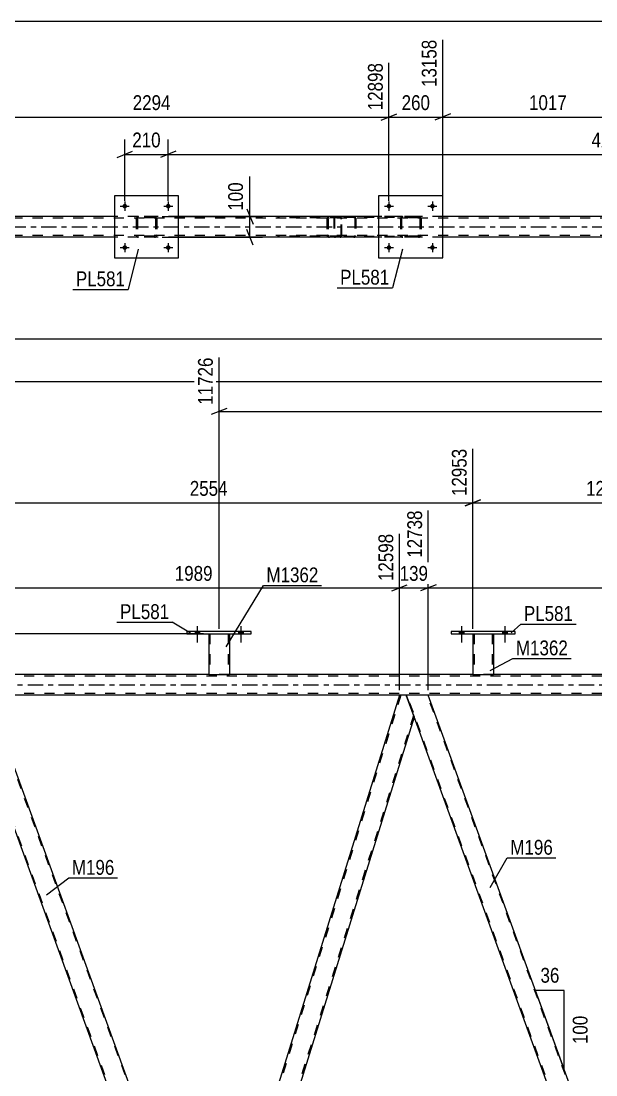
# Model space of a CAD drawing. Header units: millimetres. Extents: x 0 to 1772, y 0 to 560.
# Drawn here: x 1481 to 1592.1, y 351.5 to 555 of the extents above; entities that cross this region are included whole.
import ezdxf

# ---------------------------------------------------------------- set-up
doc = ezdxf.new("R2010")
doc.units = ezdxf.units.MM
doc.linetypes.add('DXK_LINE_DOT2', pattern=[3.9198, 1.9599, -1.9599])
doc.linetypes.add('DXK_LINE_DOT3', pattern=[5.9187, 2.979, -0.9799, 0.9799, -0.9799])
doc.styles.add('Arial Narrow', font='ARIALN.TTF', dxfattribs={"height": 0.2})

# ---------------------------------------------------------------- blocks, each defined once
blk = doc.blocks.new('Part-814276686-2719 - 2520')
at = {"color": 7, "linetype": 'DXK_LINE_DOT2'}
for p, q in [((1541.46, 517.09), (1541.44, 516.96)), ((1541.61, 516.96), (1541.62, 517.03)), ((1541.62, 517.03), (1541.66, 517.08)), ((1541.78, 517.28), (1541.65, 517.26)), ((1541.66, 517.08), (1541.71, 517.11)), ((1541.71, 517.11), (1541.78, 517.12)), ((1557.11, 517.28), (1541.78, 517.28)), ((1557.11, 517.12), (1541.78, 517.12)), ((1545.48, 517.26), (1545.35, 517.28)), ((1545.35, 517.12), (1545.42, 517.11)), ((1545.42, 517.11), (1545.44, 517.1)), ((1545.44, 517.1), (1545.47, 517.08)), ((1545.47, 517.08), (1545.51, 517.03)), ((1545.51, 517.03), (1545.52, 516.96)), ((1545.69, 516.96), (1545.67, 517.09)), ((1541.44, 516.96), (1541.44, 513.6)), ((1541.61, 516.96), (1541.61, 513.6)), ((1545.52, 516.96), (1545.52, 513.6)), ((1545.69, 516.96), (1545.69, 513.6)), ((1541.44, 513.6), (1541.46, 513.48)), ((1541.62, 513.54), (1541.61, 513.6)), ((1541.66, 513.49), (1541.62, 513.54)), ((1541.65, 513.31), (1541.78, 513.28)), ((1541.66, 513.49), (1541.69, 513.47)), ((1541.69, 513.47), (1541.71, 513.46)), ((1541.71, 513.46), (1541.78, 513.44)), ((1557.11, 513.44), (1541.78, 513.44)), ((1557.11, 513.28), (1541.78, 513.28)), ((1545.42, 513.46), (1545.35, 513.44)), ((1545.35, 513.28), (1545.48, 513.31)), ((1545.47, 513.49), (1545.42, 513.46)), ((1545.51, 513.54), (1545.47, 513.49)), ((1545.52, 513.6), (1545.51, 513.54)), ((1545.67, 513.48), (1545.69, 513.6))]:
    blk.add_line(p, q, dxfattribs=at)
for centre, start, end in [((1541.76, 516.95), 110.7583, 155.68), ((1545.37, 516.95), 24.32, 69.2417), ((1541.76, 513.62), 204.32, 249.2417), ((1545.37, 513.62), 290.7583, 335.68)]:
    blk.add_arc(centre, 0.331, start, end, dxfattribs=at)
blk = doc.blocks.new('Part-814276686-2701 - 2520')
at = {"color": 2, "linetype": 'Continuous'}
for p, q in [((1562.52, 521.28), (1550.12, 521.28)), ((1550.12, 521.28), (1550.12, 509.28)), ((1562.52, 509.28), (1562.52, 521.28)), ((1550.12, 509.28), (1562.52, 509.28))]:
    blk.add_line(p, q, dxfattribs=at)
blk = doc.blocks.new('Part-814276686-2567 - 2520')
at = {"color": 7, "linetype": 'DXK_LINE_DOT2'}
for p, q in [((1503.53, 517.25), (1503.72, 517.28)), ((1503.72, 517.28), (1503.53, 517.25)), ((1503.55, 516.97), (1503.62, 517.03)), ((1503.62, 517.03), (1503.72, 517.04)), ((1506.76, 517.28), (1503.72, 517.28)), ((1506.76, 517.04), (1503.72, 517.04)), ((1506.76, 517.28), (1506.94, 517.25)), ((1506.94, 517.25), (1506.76, 517.28)), ((1506.76, 517.04), (1506.85, 517.03)), ((1506.85, 517.03), (1506.93, 516.97)), ((1503.24, 516.8), (1503.27, 516.99)), ((1503.27, 516.99), (1503.24, 516.8)), ((1503.24, 516.8), (1503.24, 513.76)), ((1503.48, 516.8), (1503.49, 516.9)), ((1503.48, 516.8), (1503.48, 513.76)), ((1503.49, 516.9), (1503.55, 516.97)), ((1506.93, 516.97), (1506.98, 516.9)), ((1506.98, 516.9), (1507, 516.8)), ((1507, 516.8), (1507, 513.76)), ((1507.2, 516.99), (1507.24, 516.8)), ((1507.24, 516.8), (1507.2, 516.99)), ((1507.24, 516.8), (1507.24, 513.76)), ((1503.27, 513.58), (1503.24, 513.76)), ((1503.24, 513.76), (1503.27, 513.58)), ((1503.49, 513.67), (1503.48, 513.76)), ((1503.55, 513.59), (1503.49, 513.67)), ((1503.72, 513.28), (1503.53, 513.32)), ((1503.53, 513.32), (1503.72, 513.28)), ((1503.62, 513.54), (1503.55, 513.59)), ((1503.72, 513.52), (1503.62, 513.54)), ((1506.76, 513.52), (1503.72, 513.52)), ((1506.76, 513.28), (1503.72, 513.28)), ((1506.85, 513.54), (1506.76, 513.52)), ((1506.94, 513.32), (1506.76, 513.28)), ((1506.76, 513.28), (1506.94, 513.32)), ((1506.93, 513.59), (1506.85, 513.54)), ((1506.98, 513.67), (1506.93, 513.59)), ((1507, 513.76), (1506.98, 513.67)), ((1507.24, 513.76), (1507.2, 513.58)), ((1507.2, 513.58), (1507.24, 513.76))]:
    blk.add_line(p, q, dxfattribs=at)
for centre, start, end in [((1503.72, 516.8), 112.5, 157.5), ((1503.72, 516.8), 112.5, 157.5), ((1506.76, 516.8), 22.5, 67.5), ((1506.76, 516.8), 22.5, 67.5), ((1503.72, 513.76), 202.5, 247.5), ((1503.72, 513.76), 202.5, 247.5), ((1506.76, 513.76), 292.5, 337.5), ((1506.76, 513.76), 292.5, 337.5)]:
    blk.add_arc(centre, 0.48, start, end, dxfattribs=at)
blk = doc.blocks.new('Bolt-814276686-2568 - 2520')
at = {"linetype": 'Continuous'}
for points in [[(1501.48, 519.29, -1), (1500.6, 519.29, -1)], [(1509.88, 519.29, -1), (1509, 519.29, -1)]]:
    blk.add_hatch(color=1, dxfattribs=at).paths.add_polyline_path(points)
at = {"color": 1, "linetype": 'Continuous'}
for p, q in [((1500.16, 519.29), (1501.92, 519.29)), ((1501.04, 520.17), (1501.04, 518.41)), ((1508.56, 519.29), (1510.32, 519.29)), ((1509.44, 520.17), (1509.44, 518.41))]:
    blk.add_line(p, q, dxfattribs=at)
blk = doc.blocks.new('Part-814276686-2709 - 2520')
at = {"color": 7, "linetype": 'DXK_LINE_DOT2'}
for p, q in [((1542.71, 517.28), (1530.56, 517.28)), ((1542.71, 517.04), (1530.56, 517.04)), ((1540.62, 517.28), (1540.43, 517.25)), ((1540.44, 516.97), (1540.52, 517.03)), ((1540.52, 517.03), (1540.62, 517.04)), ((1541.44, 517.04), (1541.44, 517.28)), ((1542.82, 517.25), (1542.71, 517.28)), ((1542.71, 517.04), (1542.76, 517.03)), ((1542.76, 517.03), (1542.81, 516.97)), ((1542.9, 517.14), (1542.82, 517.25)), ((1542.96, 516.99), (1542.9, 517.14)), ((1540.14, 516.89), (1540.12, 516.8)), ((1540.12, 516.8), (1540.12, 513.76)), ((1540.16, 516.99), (1540.14, 516.89)), ((1540.37, 516.8), (1540.39, 516.9)), ((1540.37, 516.8), (1540.37, 513.76)), ((1540.39, 516.9), (1540.44, 516.97)), ((1542.81, 516.97), (1542.84, 516.9)), ((1542.84, 516.9), (1542.85, 516.8)), ((1542.85, 513.76), (1542.85, 516.8)), ((1542.98, 516.8), (1542.96, 516.99)), ((1542.98, 513.76), (1542.98, 516.8)), ((1542.71, 513.52), (1530.56, 513.52)), ((1542.71, 513.28), (1530.56, 513.28)), ((1540.12, 513.76), (1540.14, 513.68)), ((1540.14, 513.68), (1540.16, 513.58)), ((1540.39, 513.67), (1540.37, 513.76)), ((1540.44, 513.59), (1540.39, 513.67)), ((1540.43, 513.32), (1540.62, 513.28)), ((1540.52, 513.54), (1540.44, 513.59)), ((1540.62, 513.52), (1540.52, 513.54)), ((1541.44, 513.28), (1541.44, 513.52)), ((1542.76, 513.54), (1542.71, 513.52)), ((1542.71, 513.28), (1542.82, 513.32)), ((1542.81, 513.59), (1542.76, 513.54)), ((1542.84, 513.67), (1542.81, 513.59)), ((1542.82, 513.32), (1542.9, 513.43)), ((1542.85, 513.76), (1542.84, 513.67)), ((1542.9, 513.43), (1542.92, 513.46)), ((1542.92, 513.46), (1542.96, 513.58)), ((1542.96, 513.58), (1542.98, 513.76))]:
    blk.add_line(p, q, dxfattribs=at)
for centre, start, end in [((1540.61, 516.79), 111.1941, 156.1506), ((1540.61, 513.78), 203.8494, 248.8059)]:
    blk.add_arc(centre, 0.492, start, end, dxfattribs=at)
blk = doc.blocks.new('Bolt-814276686-2647 - 2520')
at = {"linetype": 'Continuous'}
for points in [[(1501.48, 511.29, -1), (1500.6, 511.29, -1)], [(1509.88, 511.29, -1), (1509, 511.29, -1)]]:
    blk.add_hatch(color=1, dxfattribs=at).paths.add_polyline_path(points)
at = {"color": 1, "linetype": 'Continuous'}
for p, q in [((1500.16, 511.29), (1501.92, 511.29)), ((1501.04, 512.17), (1501.04, 510.41)), ((1508.56, 511.29), (1510.32, 511.29)), ((1509.44, 512.17), (1509.44, 510.41))]:
    blk.add_line(p, q, dxfattribs=at)
blk = doc.blocks.new('Part-814276686-2590 - 2520')
at = {"color": 2, "linetype": 'Continuous'}
for p, q in [((1499.04, 517.28), (1460.36, 517.28)), ((1550.12, 517.28), (1511.44, 517.28)), ((1601.2, 517.28), (1562.52, 517.28)), ((1499.04, 513.28), (1460.36, 513.28)), ((1550.12, 513.28), (1511.44, 513.28)), ((1601.2, 513.28), (1562.52, 513.28))]:
    blk.add_line(p, q, dxfattribs=at)
at = {"color": 7, "linetype": 'DXK_LINE_DOT2'}
for p, q in [((1511.44, 517.28), (1499.04, 517.28)), ((1562.52, 517.28), (1550.12, 517.28)), ((1685.1, 516.96), (1082.39, 516.96)), ((1685.1, 513.6), (1082.39, 513.6)), ((1511.44, 513.28), (1499.04, 513.28)), ((1562.52, 513.28), (1550.12, 513.28))]:
    blk.add_line(p, q, dxfattribs=at)
at = {"color": 7, "linetype": 'DXK_LINE_DOT3'}
blk.add_line((1082.39, 515.28), (1685.1, 515.28), dxfattribs=at)
blk = doc.blocks.new('Part-814276686-2652 - 2520')
at = {"color": 2, "linetype": 'Continuous'}
for p, q in [((1511.44, 521.28), (1499.04, 521.28)), ((1499.04, 521.28), (1499.04, 509.28)), ((1511.44, 509.28), (1511.44, 521.28)), ((1499.04, 509.28), (1511.44, 509.28))]:
    blk.add_line(p, q, dxfattribs=at)
blk = doc.blocks.new('Part-814276686-2783 - 2520')
at = {"color": 7, "linetype": 'DXK_LINE_DOT2'}
for p, q in [((1554.61, 517.25), (1554.8, 517.28)), ((1554.8, 517.28), (1554.61, 517.25)), ((1554.63, 516.97), (1554.7, 517.03)), ((1554.7, 517.03), (1554.8, 517.04)), ((1557.84, 517.28), (1554.8, 517.28)), ((1557.84, 517.04), (1554.8, 517.04)), ((1557.84, 517.28), (1558.02, 517.25)), ((1558.02, 517.25), (1557.84, 517.28)), ((1557.84, 517.04), (1557.93, 517.03)), ((1557.93, 517.03), (1558.01, 516.97)), ((1554.32, 516.8), (1554.35, 516.99)), ((1554.35, 516.99), (1554.32, 516.8)), ((1554.32, 516.8), (1554.32, 513.76)), ((1554.56, 516.8), (1554.57, 516.9)), ((1554.56, 516.8), (1554.56, 513.76)), ((1554.57, 516.9), (1554.63, 516.97)), ((1558.01, 516.97), (1558.06, 516.9)), ((1558.06, 516.9), (1558.08, 516.8)), ((1558.08, 516.8), (1558.08, 513.76)), ((1558.28, 516.99), (1558.32, 516.8)), ((1558.32, 516.8), (1558.28, 516.99)), ((1558.32, 516.8), (1558.32, 513.76)), ((1554.35, 513.58), (1554.32, 513.76)), ((1554.32, 513.76), (1554.35, 513.58)), ((1554.57, 513.67), (1554.56, 513.76)), ((1554.63, 513.59), (1554.57, 513.67)), ((1554.8, 513.28), (1554.61, 513.32)), ((1554.61, 513.32), (1554.8, 513.28)), ((1554.7, 513.54), (1554.63, 513.59)), ((1554.8, 513.52), (1554.7, 513.54)), ((1557.84, 513.52), (1554.8, 513.52)), ((1557.84, 513.28), (1554.8, 513.28)), ((1557.93, 513.54), (1557.84, 513.52)), ((1558.02, 513.32), (1557.84, 513.28)), ((1557.84, 513.28), (1558.02, 513.32)), ((1558.01, 513.59), (1557.93, 513.54)), ((1558.06, 513.67), (1558.01, 513.59)), ((1558.08, 513.76), (1558.06, 513.67)), ((1558.32, 513.76), (1558.28, 513.58)), ((1558.28, 513.58), (1558.32, 513.76))]:
    blk.add_line(p, q, dxfattribs=at)
at = {"color": 7, "linetype": 'DXK_LINE_DOT3'}
blk.add_line((1556.32, 515.28), (1556.32, 515.28), dxfattribs=at)
at = {"color": 7, "linetype": 'DXK_LINE_DOT2'}
for centre, start, end in [((1554.8, 516.8), 112.5, 157.5), ((1554.8, 516.8), 112.5, 157.5), ((1557.84, 516.8), 22.5, 67.5), ((1557.84, 516.8), 22.5, 67.5), ((1554.8, 513.76), 202.5, 247.5), ((1554.8, 513.76), 202.5, 247.5), ((1557.84, 513.76), 292.5, 337.5), ((1557.84, 513.76), 292.5, 337.5)]:
    blk.add_arc(centre, 0.48, start, end, dxfattribs=at)
blk = doc.blocks.new('Bolt-814276686-2798 - 2520')
at = {"linetype": 'Continuous'}
for points in [[(1552.56, 511.29, -1), (1551.68, 511.29, -1)], [(1560.96, 511.29, -1), (1560.08, 511.29, -1)]]:
    blk.add_hatch(color=1, dxfattribs=at).paths.add_polyline_path(points)
at = {"color": 1, "linetype": 'Continuous'}
for p, q in [((1551.24, 511.29), (1553, 511.29)), ((1552.12, 512.17), (1552.12, 510.41)), ((1559.64, 511.29), (1561.4, 511.29)), ((1560.52, 512.17), (1560.52, 510.41))]:
    blk.add_line(p, q, dxfattribs=at)
blk = doc.blocks.new('Bolt-814276686-2799 - 2520')
at = {"linetype": 'Continuous'}
for points in [[(1552.56, 519.29, -1), (1551.68, 519.29, -1)], [(1560.96, 519.29, -1), (1560.08, 519.29, -1)]]:
    blk.add_hatch(color=1, dxfattribs=at).paths.add_polyline_path(points)
at = {"color": 1, "linetype": 'Continuous'}
for p, q in [((1551.24, 519.29), (1553, 519.29)), ((1552.12, 520.17), (1552.12, 518.41)), ((1559.64, 519.29), (1561.4, 519.29)), ((1560.52, 520.17), (1560.52, 518.41))]:
    blk.add_line(p, q, dxfattribs=at)
blk = doc.blocks.new('Part-814276686-3534 - 3518')
at = {"color": 2, "linetype": 'Continuous'}
for p, q in [((1517.26, 436.66), (1517.26, 428.82)), ((1521.26, 436.66), (1521.26, 428.82)), ((1517.26, 428.82), (1521.26, 428.82))]:
    blk.add_line(p, q, dxfattribs=at)
at = {"color": 7, "linetype": 'DXK_LINE_DOT2'}
for p, q in [((1517.26, 436.66), (1521.26, 436.66)), ((1517.26, 436.66), (1517.26, 436.66)), ((1517.26, 436.66), (1517.26, 436.66)), ((1517.5, 436.66), (1517.5, 428.82)), ((1521.02, 436.66), (1521.02, 428.82)), ((1521.26, 436.66), (1521.26, 436.66)), ((1521.26, 436.66), (1521.26, 436.66)), ((1520.97, 428.82), (1521.01, 428.82)), ((1520.97, 428.82), (1521.01, 428.82)), ((1521.01, 428.82), (1521.02, 428.82)), ((1521.01, 428.82), (1521.02, 428.82))]:
    blk.add_line(p, q, dxfattribs=at)
blk = doc.blocks.new('Bolt-814276686-3535 - 3518')
at = {"linetype": 'Continuous'}
for points in [[(1514.62, 436.66), (1515.5, 436.66), (1515.5, 437.14), (1514.62, 437.14)], [(1523.02, 436.66), (1523.9, 436.66), (1523.9, 437.14), (1523.02, 437.14)]]:
    blk.add_hatch(color=1, dxfattribs=at).paths.add_polyline_path(points)
at = {"color": 1, "linetype": 'Continuous'}
for p, q in [((1515.06, 438.14), (1515.06, 435.02)), ((1523.46, 438.14), (1523.46, 435.02)), ((1514.62, 437.14), (1514.62, 436.66)), ((1515.5, 437.14), (1515.5, 436.66)), ((1523.02, 437.14), (1523.02, 436.66)), ((1523.9, 437.14), (1523.9, 436.66))]:
    blk.add_line(p, q, dxfattribs=at)
blk = doc.blocks.new('Bolt-814276686-3536 - 3518')
at = {"linetype": 'Continuous'}
for points in [[(1514.62, 436.66), (1515.5, 436.66), (1515.5, 437.14), (1514.62, 437.14)], [(1523.02, 436.66), (1523.9, 436.66), (1523.9, 437.14), (1523.02, 437.14)]]:
    blk.add_hatch(color=1, dxfattribs=at).paths.add_polyline_path(points)
at = {"color": 1, "linetype": 'Continuous'}
for p, q in [((1515.06, 438.14), (1515.06, 435.02)), ((1523.46, 438.14), (1523.46, 435.02)), ((1514.62, 437.14), (1514.62, 436.66)), ((1515.5, 437.14), (1515.5, 436.66)), ((1523.02, 437.14), (1523.02, 436.66)), ((1523.9, 437.14), (1523.9, 436.66))]:
    blk.add_line(p, q, dxfattribs=at)
blk = doc.blocks.new('Part-814276686-3541 - 3518')
at = {"color": 2, "linetype": 'Continuous'}
for p, q in [((1513.06, 437.14), (1513.06, 436.66)), ((1525.46, 437.14), (1513.06, 437.14)), ((1513.06, 436.66), (1525.46, 436.66)), ((1525.46, 436.66), (1525.46, 437.14))]:
    blk.add_line(p, q, dxfattribs=at)
blk = doc.blocks.new('Part-814276686-3721 - 3518')
at = {"color": 7, "linetype": 'DXK_LINE_DOT2'}
for p, q in [((1699.12, 428.5), (1050.21, 428.5)), ((1521.26, 428.82), (1517.26, 428.82)), ((1572.34, 428.82), (1568.34, 428.82)), ((1699.12, 425.14), (1050.21, 425.14)), ((1559.72, 424.82), (1554.15, 424.82))]:
    blk.add_line(p, q, dxfattribs=at)
at = {"color": 2, "linetype": 'Continuous'}
for p, q in [((1517.26, 428.82), (1470.18, 428.82)), ((1568.34, 428.82), (1521.26, 428.82)), ((1619.43, 428.82), (1572.34, 428.82)), ((1554.15, 424.82), (1474.59, 424.82)), ((1639.28, 424.82), (1559.72, 424.82))]:
    blk.add_line(p, q, dxfattribs=at)
at = {"color": 7, "linetype": 'DXK_LINE_DOT3'}
blk.add_line((1050.21, 426.82), (1699.12, 426.82), dxfattribs=at)
blk = doc.blocks.new('Part-814276686-3742 - 3518')
at = {"color": 2, "linetype": 'Continuous'}
for p, q in [((1474.59, 424.82), (1470.33, 424.82)), ((1517.46, 307.02), (1474.59, 424.82)), ((1514.45, 303.6), (1471.86, 420.62))]:
    blk.add_line(p, q, dxfattribs=at)
at = {"color": 7, "linetype": 'DXK_LINE_DOT2'}
for p, q in [((1470.33, 424.82), (1471.86, 420.62)), ((1514.62, 303.6), (1470.5, 424.82)), ((1518.54, 303.6), (1474.42, 424.82)), ((1518.71, 303.6), (1517.46, 307.02)), ((1514.45, 303.6), (1518.71, 303.6))]:
    blk.add_line(p, q, dxfattribs=at)
blk = doc.blocks.new('Part-814276686-3882 - 3518')
at = {"color": 2, "linetype": 'Continuous'}
for p, q in [((1568.34, 436.66), (1568.34, 428.82)), ((1572.34, 436.66), (1572.34, 428.82)), ((1568.34, 428.82), (1572.34, 428.82))]:
    blk.add_line(p, q, dxfattribs=at)
at = {"color": 7, "linetype": 'DXK_LINE_DOT2'}
for p, q in [((1568.34, 436.66), (1572.34, 436.66)), ((1568.34, 436.66), (1568.34, 436.66)), ((1568.34, 436.66), (1568.34, 436.66)), ((1568.58, 436.66), (1568.58, 428.82)), ((1572.1, 436.66), (1572.1, 428.82)), ((1572.34, 436.66), (1572.34, 436.66)), ((1572.34, 436.66), (1572.34, 436.66)), ((1572.05, 428.82), (1572.09, 428.82)), ((1572.05, 428.82), (1572.09, 428.82)), ((1572.09, 428.82), (1572.1, 428.82)), ((1572.09, 428.82), (1572.1, 428.82))]:
    blk.add_line(p, q, dxfattribs=at)
blk = doc.blocks.new('Part-814276686-3801 - 3518')
at = {"color": 2, "linetype": 'Continuous'}
for p, q in [((1554.15, 424.82), (1517.44, 307.07)), ((1555.46, 424.82), (1554.15, 424.82)), ((1556.99, 420.62), (1555.46, 424.82)), ((1557.01, 420.57), (1520.55, 303.6)), ((1518.71, 303.6), (1517.46, 307.02))]:
    blk.add_line(p, q, dxfattribs=at)
at = {"color": 7, "linetype": 'DXK_LINE_DOT2'}
for p, q in [((1554.4, 424.82), (1517.58, 306.7)), ((1556.88, 420.94), (1520.3, 303.6)), ((1557.01, 420.57), (1556.99, 420.62)), ((1557.01, 420.57), (1556.99, 420.62)), ((1517.44, 307.07), (1517.46, 307.02)), ((1520.55, 303.6), (1518.71, 303.6))]:
    blk.add_line(p, q, dxfattribs=at)
blk = doc.blocks.new('Part-814276686-3827 - 3518')
at = {"color": 2, "linetype": 'Continuous'}
for p, q in [((1559.72, 424.82), (1555.46, 424.82)), ((1602.09, 308.42), (1559.72, 424.82)), ((1597.83, 308.42), (1556.99, 420.62))]:
    blk.add_line(p, q, dxfattribs=at)
at = {"color": 7, "linetype": 'DXK_LINE_DOT2'}
for p, q in [((1555.46, 424.82), (1556.99, 420.62)), ((1599.76, 303.6), (1555.63, 424.82)), ((1603.67, 303.6), (1559.55, 424.82)), ((1599.58, 303.6), (1597.83, 308.42)), ((1603.84, 303.6), (1602.09, 308.42)), ((1603.84, 303.6), (1599.58, 303.6))]:
    blk.add_line(p, q, dxfattribs=at)
blk = doc.blocks.new('Part-814276686-3937 - 3518')
at = {"color": 2, "linetype": 'Continuous'}
for p, q in [((1564.14, 437.14), (1564.14, 436.66)), ((1576.54, 437.14), (1564.14, 437.14)), ((1564.14, 436.66), (1576.54, 436.66)), ((1576.54, 436.66), (1576.54, 437.14))]:
    blk.add_line(p, q, dxfattribs=at)
blk = doc.blocks.new('Bolt-814276686-3972 - 3518')
at = {"linetype": 'Continuous'}
for points in [[(1565.7, 436.66), (1566.58, 436.66), (1566.58, 437.14), (1565.7, 437.14)], [(1574.1, 436.66), (1574.98, 436.66), (1574.98, 437.14), (1574.1, 437.14)]]:
    blk.add_hatch(color=1, dxfattribs=at).paths.add_polyline_path(points)
at = {"color": 1, "linetype": 'Continuous'}
for p, q in [((1566.14, 438.14), (1566.14, 435.02)), ((1574.54, 438.14), (1574.54, 435.02)), ((1565.7, 437.14), (1565.7, 436.66)), ((1566.58, 437.14), (1566.58, 436.66)), ((1574.1, 437.14), (1574.1, 436.66)), ((1574.98, 437.14), (1574.98, 436.66))]:
    blk.add_line(p, q, dxfattribs=at)
blk = doc.blocks.new('Bolt-814276686-3973 - 3518')
at = {"linetype": 'Continuous'}
for points in [[(1565.7, 436.66), (1566.58, 436.66), (1566.58, 437.14), (1565.7, 437.14)], [(1574.1, 436.66), (1574.98, 436.66), (1574.98, 437.14), (1574.1, 437.14)]]:
    blk.add_hatch(color=1, dxfattribs=at).paths.add_polyline_path(points)
at = {"color": 1, "linetype": 'Continuous'}
for p, q in [((1566.14, 438.14), (1566.14, 435.02)), ((1574.54, 438.14), (1574.54, 435.02)), ((1565.7, 437.14), (1565.7, 436.66)), ((1566.58, 437.14), (1566.58, 436.66)), ((1574.1, 437.14), (1574.1, 436.66)), ((1574.98, 437.14), (1574.98, 436.66))]:
    blk.add_line(p, q, dxfattribs=at)
blk = doc.blocks.new('StraightDimension-814276686-3383 - 2520')
at = {"color": 7, "linetype": 'Continuous'}
blk.add_line((1058.12, 555.04), (1685.74, 555.04), dxfattribs=at)
blk = doc.blocks.new('StraightDimension-814276686-2837 - 2520')
at = {"color": 7, "linetype": 'Continuous'}
blk.add_line((1058.76, 485.39), (1685.1, 485.39), dxfattribs=at)
blk = doc.blocks.new('StraightDimension-814276686-3151 - 2520')
at = {"color": 7, "linetype": 'Continuous'}
for p, q in [((1460.36, 518.28), (1460.36, 551.44)), ((1552.12, 520.29), (1552.12, 546.94)), ((1461.86, 537.1), (1458.86, 535.9)), ((1460.36, 536.5), (1552.12, 536.5)), ((1550.62, 535.9), (1553.62, 537.1))]:
    blk.add_line(p, q, dxfattribs=at)
at = {"color": 0, "linetype": 'Continuous'}
blk.add_wipeout([(1551.52, 547.54), (1547.32, 547.54), (1547.32, 537.2), (1551.52, 537.2)], dxfattribs=at)
at = {"color": 0}
blk.add_wipeout([(1510.49, 537.25), (1510.49, 541.45), (1501.98, 541.45), (1501.98, 537.25)], dxfattribs=at)
at = {"color": 3, "linetype": 'Continuous', "style": 'Arial Narrow'}
blk.add_text('12898', height=2.863, rotation=90.0002, dxfattribs=at).set_placement((1550.92, 537.8))
at = {"color": 3, "style": 'Arial Narrow'}
blk.add_text('2294', height=2.863, dxfattribs=at).set_placement((1502.58, 537.85))
blk = doc.blocks.new('StraightDimension-814276686-3169 - 2520')
at = {"color": 7, "linetype": 'Continuous'}
for p, q in [((1562.52, 518.28), (1562.52, 551.44)), ((1552.12, 520.29), (1552.12, 546.94)), ((1550.62, 535.9), (1553.62, 537.1)), ((1552.12, 536.5), (1562.52, 536.5)), ((1564.02, 537.1), (1561.02, 535.9))]:
    blk.add_line(p, q, dxfattribs=at)
at = {"color": 0}
blk.add_wipeout([(1560.66, 537.25), (1560.66, 541.45), (1553.97, 541.45), (1553.97, 537.25)], dxfattribs=at)
at = {"color": 0, "linetype": 'Continuous'}
blk.add_wipeout([(1561.92, 552.04), (1557.72, 552.04), (1557.72, 541.7), (1561.92, 541.7)], dxfattribs=at)
at = {"color": 3, "linetype": 'Continuous', "style": 'Arial Narrow'}
blk.add_text('13158', height=2.863, rotation=90.0002, dxfattribs=at).set_placement((1561.32, 542.3))
at = {"color": 3, "style": 'Arial Narrow'}
blk.add_text('260', height=2.863, dxfattribs=at).set_placement((1554.57, 537.85))
blk = doc.blocks.new('StraightDimension-814276686-3187 - 2520')
at = {"color": 7, "linetype": 'Continuous'}
for p, q in [((1562.52, 518.28), (1562.52, 551.44)), ((1603.2, 520.29), (1603.2, 546.94)), ((1564.02, 537.1), (1561.02, 535.9)), ((1562.52, 536.5), (1603.2, 536.5)), ((1601.7, 535.9), (1604.7, 537.1))]:
    blk.add_line(p, q, dxfattribs=at)
at = {"color": 0, "linetype": 'Continuous'}
blk.add_wipeout([(1602.6, 547.54), (1598.4, 547.54), (1598.4, 537.2), (1602.6, 537.2)], dxfattribs=at)
at = {"color": 0}
blk.add_wipeout([(1587.11, 537.25), (1587.11, 541.45), (1578.6, 541.45), (1578.6, 537.25)], dxfattribs=at)
at = {"color": 3, "linetype": 'Continuous', "style": 'Arial Narrow'}
blk.add_text('14175', height=2.863, rotation=90.0002, dxfattribs=at).set_placement((1602, 537.8))
at = {"color": 3, "style": 'Arial Narrow'}
blk.add_text('1017', height=2.863, dxfattribs=at).set_placement((1579.2, 537.85))
blk = doc.blocks.new('StraightDimension-814276686-3378 - 2520')
at = {"color": 7, "linetype": 'Continuous'}
blk.add_line((1119.78, 493.68), (1685.1, 493.68), dxfattribs=at)
blk = doc.blocks.new('StraightDimension-814276686-3495 - 2520')
at = {"color": 7, "linetype": 'Continuous'}
for p, q in [((1508.24, 517.28), (1527.64, 517.28)), ((1524.64, 518.78), (1525.84, 515.78)), ((1525.24, 513.28), (1525.24, 517.28)), ((1508.24, 513.28), (1527.64, 513.28)), ((1525.84, 511.78), (1524.64, 514.78))]:
    blk.add_line(p, q, dxfattribs=at)
at = {"color": 0}
blk.add_wipeout([(1524.49, 524.49), (1520.29, 524.49), (1520.29, 517.81), (1524.49, 517.81)], dxfattribs=at)
at = {"color": 7, "linetype": 'Continuous'}
blk.add_line((1525.24, 517.28), (1525.24, 525.02), dxfattribs=at)
blk.add_line((1525.24, 517.28), (1525.24, 525.02), dxfattribs=at)
at = {"color": 3, "style": 'Arial Narrow'}
blk.add_text('100', height=2.863, rotation=90.0002, dxfattribs=at).set_placement((1523.89, 518.41))
blk = doc.blocks.new('StraightDimension-814276686-8003 - 2520')
at = {"color": 7, "linetype": 'Continuous'}
for p, q in [((1509.44, 520.29), (1509.44, 532.14)), ((1680.45, 518.28), (1680.45, 532.14)), ((1510.94, 529.89), (1507.94, 528.69)), ((1509.44, 529.29), (1680.45, 529.29)), ((1678.95, 528.69), (1681.95, 529.89))]:
    blk.add_line(p, q, dxfattribs=at)
at = {"color": 0}
blk.add_wipeout([(1599.2, 530.04), (1599.2, 534.24), (1590.69, 534.24), (1590.69, 530.04)], dxfattribs=at)
at = {"color": 3, "style": 'Arial Narrow'}
blk.add_text('4275', height=2.863, dxfattribs=at).set_placement((1591.29, 530.64))
blk = doc.blocks.new('StraightDimension-814276686-8004 - 2520')
at = {"color": 7, "linetype": 'Continuous'}
for p, q in [((1501.04, 520.29), (1501.04, 532.14)), ((1509.44, 520.29), (1509.44, 532.14)), ((1499.54, 528.69), (1502.54, 529.89)), ((1501.04, 529.29), (1509.44, 529.29)), ((1510.94, 529.89), (1507.94, 528.69))]:
    blk.add_line(p, q, dxfattribs=at)
at = {"color": 0}
blk.add_wipeout([(1508.58, 530.04), (1508.58, 534.24), (1501.89, 534.24), (1501.89, 530.04)], dxfattribs=at)
at = {"color": 3, "style": 'Arial Narrow'}
blk.add_text('210', height=2.863, dxfattribs=at).set_placement((1502.49, 530.64))
blk = doc.blocks.new('StraightDimension-814276686-4291 - 3518')
at = {"color": 7, "linetype": 'Continuous'}
for p, q in [((1559.72, 425.82), (1559.72, 460.51)), ((1639.28, 425.82), (1639.28, 456.01)), ((1561.22, 446.17), (1558.22, 444.97)), ((1637.78, 444.97), (1640.78, 446.17)), ((1559.72, 445.57), (1639.28, 445.57))]:
    blk.add_line(p, q, dxfattribs=at)
at = {"color": 0, "linetype": 'Continuous'}
blk.add_wipeout([(1638.68, 456.61), (1634.48, 456.61), (1634.48, 446.27), (1638.68, 446.27)], dxfattribs=at)
at = {"color": 0}
blk.add_wipeout([(1603.76, 446.32), (1603.76, 450.52), (1595.24, 450.52), (1595.24, 446.32)], dxfattribs=at)
at = {"color": 3, "linetype": 'Continuous', "style": 'Arial Narrow'}
blk.add_text('14727', height=2.863, rotation=90.0002, dxfattribs=at).set_placement((1638.08, 446.87))
at = {"color": 3, "style": 'Arial Narrow'}
blk.add_text('1989', height=2.863, dxfattribs=at).set_placement((1595.84, 446.92))
blk = doc.blocks.new('StraightDimension-814276686-4059 - 3518')
at = {"color": 7, "linetype": 'Continuous'}
for p, q in [((1466.18, 437.66), (1466.18, 472.43)), ((1568.34, 437.66), (1568.34, 472.43)), ((1467.68, 462.59), (1464.68, 461.39)), ((1566.84, 461.39), (1569.84, 462.59)), ((1466.18, 461.99), (1568.34, 461.99))]:
    blk.add_line(p, q, dxfattribs=at)
at = {"color": 0, "linetype": 'Continuous'}
blk.add_wipeout([(1567.74, 473.03), (1563.54, 473.03), (1563.54, 462.69), (1567.74, 462.69)], dxfattribs=at)
at = {"color": 0}
blk.add_wipeout([(1521.52, 462.74), (1521.52, 466.94), (1513.01, 466.94), (1513.01, 462.74)], dxfattribs=at)
at = {"color": 3, "linetype": 'Continuous', "style": 'Arial Narrow'}
blk.add_text('12953', height=2.863, rotation=90.0002, dxfattribs=at).set_placement((1567.14, 463.29))
at = {"color": 3, "style": 'Arial Narrow'}
blk.add_text('2554', height=2.863, dxfattribs=at).set_placement((1513.61, 463.34))
blk = doc.blocks.new('AngleDimension-814276686-4858 - 3518')
at = {"color": 7, "linetype": 'Continuous'}
for p, q in [((1583.37, 359.84), (1580.48, 367.8)), ((1586.02, 367.8), (1580.48, 367.8)), ((1586.02, 352.57), (1580.48, 367.8)), ((1586.02, 352.57), (1586.02, 367.8))]:
    blk.add_line(p, q, dxfattribs=at)
at = {"color": 0}
for points in [[(1585.67, 368.7), (1585.67, 372.9), (1580.82, 372.9), (1580.82, 368.7)], [(1591.12, 363.53), (1586.92, 363.53), (1586.92, 356.84), (1591.12, 356.84)]]:
    blk.add_wipeout(points, dxfattribs=at)
at = {"color": 3, "style": 'Arial Narrow'}
blk.add_text('36', height=2.863, dxfattribs=at).set_placement((1581.42, 369.3))
blk.add_text('100', height=2.863, rotation=90.0002, dxfattribs=at).set_placement((1590.52, 357.44))
blk = doc.blocks.new('StraightDimension-814276686-4310 - 3518')
at = {"color": 7, "linetype": 'Continuous'}
for p, q in [((1559.72, 425.82), (1559.72, 460.51)), ((1554.15, 425.82), (1554.15, 456.01)), ((1552.65, 444.97), (1555.65, 446.17)), ((1561.22, 446.17), (1558.22, 444.97)), ((1554.15, 445.57), (1559.72, 445.57))]:
    blk.add_line(p, q, dxfattribs=at)
at = {"color": 0}
blk.add_wipeout([(1560.28, 446.32), (1560.28, 450.52), (1553.59, 450.52), (1553.59, 446.32)], dxfattribs=at)
at = {"color": 0, "linetype": 'Continuous'}
blk.add_wipeout([(1559.12, 461.11), (1554.92, 461.11), (1554.92, 450.77), (1559.12, 450.77)], dxfattribs=at)
at = {"color": 3, "linetype": 'Continuous', "style": 'Arial Narrow'}
blk.add_text('12738', height=2.863, rotation=90.0002, dxfattribs=at).set_placement((1558.52, 451.37))
at = {"color": 3, "style": 'Arial Narrow'}
blk.add_text('139', height=2.863, dxfattribs=at).set_placement((1554.19, 446.92))
blk = doc.blocks.new('StraightDimension-814276686-8698 - 3518')
at = {"color": 7, "linetype": 'Continuous'}
for p, q in [((1694.48, 438.62), (1694.48, 494.56)), ((1519.26, 437.66), (1519.26, 490.06)), ((1520.76, 480.22), (1517.76, 479.02)), ((1519.26, 479.62), (1694.48, 479.62)), ((1692.98, 479.02), (1695.98, 480.22))]:
    blk.add_line(p, q, dxfattribs=at)
at = {"color": 0, "linetype": 'Continuous'}
for points in [[(1693.88, 495.16), (1689.68, 495.16), (1689.68, 484.82), (1693.88, 484.82)], [(1518.66, 490.66), (1514.46, 490.66), (1514.46, 480.32), (1518.66, 480.32)]]:
    blk.add_wipeout(points, dxfattribs=at)
at = {"color": 0}
blk.add_wipeout([(1611.13, 480.37), (1611.13, 484.57), (1602.62, 484.57), (1602.62, 480.37)], dxfattribs=at)
at = {"color": 3, "linetype": 'Continuous', "style": 'Arial Narrow'}
for s, p in [('16107', (1693.28, 485.42)), ('11726', (1518.06, 480.92))]:
    blk.add_text(s, height=2.863, rotation=90.0002, dxfattribs=at).set_placement(p)
at = {"color": 3, "style": 'Arial Narrow'}
blk.add_text('4380', height=2.863, dxfattribs=at).set_placement((1603.22, 480.97))
blk = doc.blocks.new('StraightDimension-814276686-4049 - 3518')
at = {"color": 7, "linetype": 'Continuous'}
for p, q in [((1568.34, 437.66), (1568.34, 472.43)), ((1619.43, 437.66), (1619.43, 472.43)), ((1569.84, 462.59), (1566.84, 461.39)), ((1617.93, 461.39), (1620.93, 462.59)), ((1568.34, 461.99), (1619.43, 461.99))]:
    blk.add_line(p, q, dxfattribs=at)
at = {"color": 0, "linetype": 'Continuous'}
blk.add_wipeout([(1618.83, 473.03), (1614.63, 473.03), (1614.63, 462.69), (1618.83, 462.69)], dxfattribs=at)
at = {"color": 0}
blk.add_wipeout([(1598.14, 462.74), (1598.14, 466.94), (1589.63, 466.94), (1589.63, 462.74)], dxfattribs=at)
at = {"color": 3, "linetype": 'Continuous', "style": 'Arial Narrow'}
blk.add_text('14230', height=2.863, rotation=90.0002, dxfattribs=at).set_placement((1618.23, 463.29))
at = {"color": 3, "style": 'Arial Narrow'}
blk.add_text('1277', height=2.863, dxfattribs=at).set_placement((1590.23, 463.34))
blk = doc.blocks.new('StraightDimension-814276686-4331 - 3518')
at = {"color": 7, "linetype": 'Continuous'}
for p, q in [((1474.59, 425.82), (1474.59, 460.51)), ((1554.15, 425.82), (1554.15, 456.01)), ((1476.09, 446.17), (1473.09, 444.97)), ((1552.65, 444.97), (1555.65, 446.17)), ((1474.59, 445.57), (1554.15, 445.57))]:
    blk.add_line(p, q, dxfattribs=at)
at = {"color": 0, "linetype": 'Continuous'}
blk.add_wipeout([(1553.55, 456.61), (1549.35, 456.61), (1549.35, 446.27), (1553.55, 446.27)], dxfattribs=at)
at = {"color": 0}
blk.add_wipeout([(1518.62, 446.32), (1518.62, 450.52), (1510.11, 450.52), (1510.11, 446.32)], dxfattribs=at)
at = {"color": 3, "linetype": 'Continuous', "style": 'Arial Narrow'}
blk.add_text('12598', height=2.863, rotation=90.0002, dxfattribs=at).set_placement((1552.95, 446.87))
at = {"color": 3, "style": 'Arial Narrow'}
blk.add_text('1989', height=2.863, dxfattribs=at).set_placement((1510.71, 446.92))
blk = doc.blocks.new('StraightDimension-814276686-4960 - 3518')
at = {"color": 7, "linetype": 'Continuous'}
blk.add_line((1516.26, 436.66), (1030.36, 436.66), dxfattribs=at)
blk = doc.blocks.new('Mark-814276686-2697 - 2520')
at = {"color": 0}
blk.add_wipeout([(1552.19, 504.13), (1552.19, 507.13), (1542.68, 507.13), (1542.68, 504.13)], dxfattribs=at)
blk.add_wipeout([(1552.19, 504.13), (1552.19, 507.13), (1542.68, 507.13), (1542.68, 504.13)], dxfattribs=at)
at = {"color": 30, "linetype": 'Continuous'}
for p in [(1554.71, 511), (1542.08, 503.53)]:
    blk.add_line(p, (1552.79, 503.53), dxfattribs=at)
at = {"color": 3, "style": 'Arial Narrow'}
blk.add_text('PL581', height=2.863, dxfattribs=at).set_placement((1542.68, 504.13))
blk = doc.blocks.new('Mark-814276686-2648 - 2520')
at = {"color": 0}
blk.add_wipeout([(1501.1, 503.82), (1501.1, 506.82), (1491.59, 506.82), (1491.59, 503.82)], dxfattribs=at)
blk.add_wipeout([(1501.1, 503.82), (1501.1, 506.82), (1491.59, 506.82), (1491.59, 503.82)], dxfattribs=at)
at = {"color": 30, "linetype": 'Continuous'}
for p in [(1503.63, 511), (1490.99, 503.22)]:
    blk.add_line(p, (1501.7, 503.22), dxfattribs=at)
at = {"color": 3, "style": 'Arial Narrow'}
blk.add_text('PL581', height=2.863, dxfattribs=at).set_placement((1491.59, 503.82))
blk = doc.blocks.new('Mark-814276686-3530 - 3518')
at = {"color": 0}
blk.add_wipeout([(1538.48, 446.64), (1538.48, 449.64), (1528.43, 449.64), (1528.43, 446.64)], dxfattribs=at)
blk.add_wipeout([(1538.48, 446.64), (1538.48, 449.64), (1528.43, 449.64), (1528.43, 446.64)], dxfattribs=at)
at = {"color": 30, "linetype": 'Continuous'}
for p, q in [((1520.67, 434.18), (1527.83, 446.04)), ((1527.83, 446.04), (1539.08, 446.04))]:
    blk.add_line(p, q, dxfattribs=at)
at = {"color": 3, "style": 'Arial Narrow'}
blk.add_text('M1362', height=2.863, dxfattribs=at).set_placement((1528.43, 446.64))
blk = doc.blocks.new('Mark-814276686-3537 - 3518')
at = {"color": 0}
blk.add_wipeout([(1509.63, 439.54), (1509.63, 442.54), (1500.13, 442.54), (1500.13, 439.54)], dxfattribs=at)
blk.add_wipeout([(1509.63, 439.54), (1509.63, 442.54), (1500.13, 442.54), (1500.13, 439.54)], dxfattribs=at)
at = {"color": 30, "linetype": 'Continuous'}
for p in [(1499.53, 438.94), (1513.73, 436.8)]:
    blk.add_line(p, (1510.23, 438.94), dxfattribs=at)
at = {"color": 3, "style": 'Arial Narrow'}
blk.add_text('PL581', height=2.863, dxfattribs=at).set_placement((1500.13, 439.54))
blk = doc.blocks.new('Mark-814276686-3738 - 3518')
at = {"color": 0}
blk.add_wipeout([(1499.03, 390.14), (1499.03, 393.14), (1490.81, 393.14), (1490.81, 390.14)], dxfattribs=at)
blk.add_wipeout([(1499.03, 390.14), (1499.03, 393.14), (1490.81, 393.14), (1490.81, 390.14)], dxfattribs=at)
at = {"color": 30, "linetype": 'Continuous'}
for p, q in [((1485.88, 386.27), (1490.21, 389.54)), ((1490.21, 389.54), (1499.63, 389.54))]:
    blk.add_line(p, q, dxfattribs=at)
at = {"color": 3, "style": 'Arial Narrow'}
blk.add_text('M196', height=2.863, dxfattribs=at).set_placement((1490.81, 390.14))
blk = doc.blocks.new('Mark-814276686-3878 - 3518')
at = {"color": 0}
blk.add_wipeout([(1586.73, 432.53), (1586.73, 435.53), (1576.67, 435.53), (1576.67, 432.53)], dxfattribs=at)
blk.add_wipeout([(1586.73, 432.53), (1586.73, 435.53), (1576.67, 435.53), (1576.67, 432.53)], dxfattribs=at)
at = {"color": 30, "linetype": 'Continuous'}
for p, q in [((1571.67, 429.58), (1576.07, 431.93)), ((1576.07, 431.93), (1587.33, 431.93))]:
    blk.add_line(p, q, dxfattribs=at)
at = {"color": 3, "style": 'Arial Narrow'}
blk.add_text('M1362', height=2.863, dxfattribs=at).set_placement((1576.67, 432.53))
blk = doc.blocks.new('Mark-814276686-3823 - 3518')
at = {"color": 0}
blk.add_wipeout([(1583.81, 394.02), (1583.81, 397.02), (1575.59, 397.02), (1575.59, 394.02)], dxfattribs=at)
blk.add_wipeout([(1583.81, 394.02), (1583.81, 397.02), (1575.59, 397.02), (1575.59, 394.02)], dxfattribs=at)
at = {"color": 30, "linetype": 'Continuous'}
for p, q in [((1571.7, 387.67), (1574.99, 393.42)), ((1574.99, 393.42), (1584.41, 393.42))]:
    blk.add_line(p, q, dxfattribs=at)
at = {"color": 3, "style": 'Arial Narrow'}
blk.add_text('M196', height=2.863, dxfattribs=at).set_placement((1575.59, 394.02))
blk = doc.blocks.new('Mark-814276686-3933 - 3518')
at = {"color": 0}
blk.add_wipeout([(1587.72, 439.17), (1587.72, 442.17), (1578.21, 442.17), (1578.21, 439.17)], dxfattribs=at)
blk.add_wipeout([(1587.72, 439.17), (1587.72, 442.17), (1578.21, 442.17), (1578.21, 439.17)], dxfattribs=at)
at = {"color": 30, "linetype": 'Continuous'}
for p, q in [((1575.75, 436.86), (1577.61, 438.57)), ((1577.61, 438.57), (1588.32, 438.57))]:
    blk.add_line(p, q, dxfattribs=at)
at = {"color": 3, "style": 'Arial Narrow'}
blk.add_text('PL581', height=2.863, dxfattribs=at).set_placement((1578.21, 439.17))

msp = doc.modelspace()

# ---------------------------------------------------------------- block references
for name in ['StraightDimension-814276686-3383 - 2520', 'Part-814276686-2652 - 2520', 'Part-814276686-2701 - 2520', 'Part-814276686-2590 - 2520', 'Bolt-814276686-2568 - 2520', 'Bolt-814276686-2799 - 2520', 'Part-814276686-2567 - 2520', 'Part-814276686-2709 - 2520', 'Part-814276686-2719 - 2520', 'Part-814276686-2783 - 2520', 'Bolt-814276686-2647 - 2520', 'Bolt-814276686-2798 - 2520', 'StraightDimension-814276686-2837 - 2520', 'Bolt-814276686-3535 - 3518', 'Bolt-814276686-3536 - 3518', 'Bolt-814276686-3972 - 3518', 'Bolt-814276686-3973 - 3518', 'Part-814276686-3541 - 3518', 'Part-814276686-3534 - 3518', 'Part-814276686-3937 - 3518', 'Part-814276686-3882 - 3518', 'Part-814276686-3721 - 3518', 'Part-814276686-3742 - 3518', 'Part-814276686-3801 - 3518', 'Part-814276686-3827 - 3518']:
    msp.add_blockref(name, (0, 0))

# ---------------------------------------------------------------- next in the draw order: block references
for name in ['StraightDimension-814276686-3151 - 2520', 'StraightDimension-814276686-3378 - 2520', 'StraightDimension-814276686-4291 - 3518', 'Mark-814276686-3823 - 3518', 'Mark-814276686-3738 - 3518', 'AngleDimension-814276686-4858 - 3518']:
    msp.add_blockref(name, (0, 0))

# ---------------------------------------------------------------- next in the draw order: block references
for name in ['StraightDimension-814276686-3169 - 2520', 'StraightDimension-814276686-3495 - 2520', 'Mark-814276686-2648 - 2520', 'Mark-814276686-2697 - 2520', 'StraightDimension-814276686-4059 - 3518', 'Mark-814276686-3878 - 3518']:
    msp.add_blockref(name, (0, 0))

# ---------------------------------------------------------------- next in the draw order: block references
for name in ['StraightDimension-814276686-3187 - 2520', 'StraightDimension-814276686-4310 - 3518']:
    msp.add_blockref(name, (0, 0))

# ---------------------------------------------------------------- next in the draw order: block references
for name in ['StraightDimension-814276686-8003 - 2520', 'StraightDimension-814276686-8698 - 3518']:
    msp.add_blockref(name, (0, 0))

# ---------------------------------------------------------------- next in the draw order: block references
for name in ['StraightDimension-814276686-8004 - 2520', 'StraightDimension-814276686-4049 - 3518', 'StraightDimension-814276686-4331 - 3518']:
    msp.add_blockref(name, (0, 0))

# ---------------------------------------------------------------- next in the draw order: block references
for name in ['Mark-814276686-3530 - 3518', 'Mark-814276686-3933 - 3518', 'StraightDimension-814276686-4960 - 3518']:
    msp.add_blockref(name, (0, 0))

# ---------------------------------------------------------------- next in the draw order: block references
msp.add_blockref('Mark-814276686-3537 - 3518', (0, 0))

doc.saveas('drawing.dxf')
